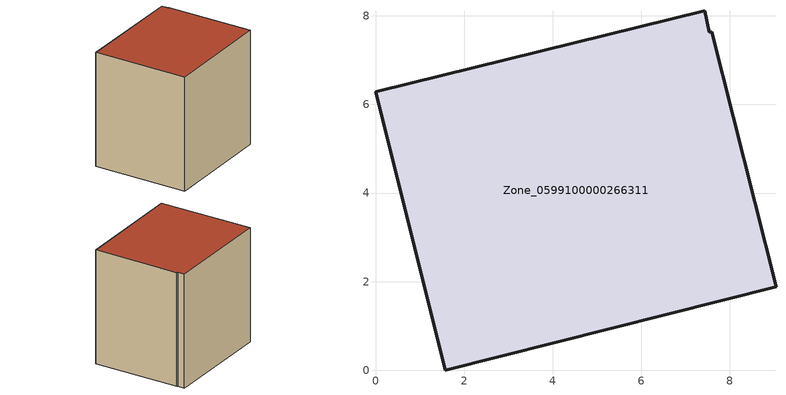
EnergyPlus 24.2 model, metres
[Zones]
Zone_0599100000266311
 floor ground (C_G): 7.59,7.64 9.04,1.89 1.58,0 0,6.29 7.43,8.12 7.54,7.63 z0
 wall outside (C_F): 1.58,0 9.04,1.89 7.59,7.64 7.54,7.63 7.43,8.12 0,6.29 1.58,0 z0:7.88
 roof outside (C_R): 9.04,1.89 7.59,7.64 7.54,7.63 7.43,8.12 0,6.29 1.58,0 z7.88
[BUILDING]
Pand.0599100000266311: North Axis=0; Terrain=City; Loads Convergence Tolerance Value=0.04; Temperature Convergence Tolerance Value=0.4; Solar Distribution=FullExterior; Maximum Number of Warmup Days=25; Minimum Number of Warmup Days=1
[Site:Location]
Rotterdam.The.Hague.AP_ZH_NLD Design_Conditions: Latitude=51.96; Longitude=4.45; Time Zone=1; Elevation=-4.5
[SITE:GROUNDTEMPERATURE:BUILDINGSURFACE]
18, 18, 18, 18, 18, 18, 18, 18, 18, 18, 18, 18
[MATERIAL] Thermal Absorptance=0.9; Solar Absorptance=0.7; Visible Absorptance=0.7
Name | Roughness | Thickness | Conductivity | Density | Specific Heat
G.TI.1965-1974 | MediumSmooth | 0.15 | 0.882353 | 540 | 1210
F.TI.1965-1974 | Rough | 0.3 | 0.697674 | 1920 | 840
R.TI.1965-1974 | MediumRough | 0.2 | 0.232558 | 1500 | 1000
[CONSTRUCTION]
C_G: G.TI.1965-1974
C_F: F.TI.1965-1974
C_R: R.TI.1965-1974
[ZONE]
Zone_0599100000266311: Type=1; Multiplier=1; Ceiling Height=Autocalculate; Volume=Autocalculate; Floor Area=autocalculate; Part of Total Floor Area=Yes
[ZONEINFILTRATION:DESIGNFLOWRATE]
Infil_Zone_0599100000266311: Zone or ZoneList or Space or SpaceList=Zone_0599100000266311; Schedule=AlwaysOn; Design Flow Rate Calculation Method=Flow/Area; Flow Rate per Floor Area=0.003; Constant Term Coefficient=1; Temperature Term Coefficient=0; Velocity Term Coefficient=0; Velocity Squared Term Coefficient=0
[HVACTEMPLATE:ZONE:IDEALLOADSAIRSYSTEM]
Zone_0599100000266311: Maximum Heating Supply Air Temperature=50; Minimum Cooling Supply Air Temperature=13; Maximum Heating Supply Air Humidity Ratio=0.0156; Minimum Cooling Supply Air Humidity Ratio=0.0077; Heating Limit=NoLimit; Cooling Limit=NoLimit; Dehumidification Control Type=ConstantSensibleHeatRatio; Cooling Sensible Heat Ratio=0.7; Dehumidification Setpoint=60; Humidification Control Type=None; Humidification Setpoint=30; Outdoor Air Method=None; Outdoor Air Flow Rate per Person=0.00944; Outdoor Air Flow Rate per Zone Floor Area=0; Outdoor Air Flow Rate per Zone=0; Demand Controlled Ventilation Type=None; Outdoor Air Economizer Type=NoEconomizer; Heat Recovery Type=None; Sensible Heat Recovery Effectiveness=0.7; Latent Heat Recovery Effectiveness=0.65
[ZONECONTROL:THERMOSTAT]
ThermostatControl_Zone_0599100000266311: Zone or ZoneList=Zone_0599100000266311; Control Type Schedule=DualSetpointControlType; Control 1=Thermostat_Zone_0599100000266311; Temperature Difference Between Cutout And Setpoint=0
[THERMOSTATSETPOINT:DUALSETPOINT]
Thermostat_Zone_0599100000266311: Heating Setpoint Temperature Schedule=HeatingSetpoint_Zone_0599100000266311; Cooling Setpoint Temperature Schedule=CoolingSetpoint_Zone_0599100000266311
[SCHEDULE:COMPACT]
HeatingSetpoint_Zone_0599100000266311: Through: 12/31, For: AllDays, Until: 24:00, 21
CoolingSetpoint_Zone_0599100000266311: Through: 12/31, For: AllDays, Until: 24:00, 24
DualSetpointControlType: Through: 12/31, For: AllDays, Until: 24:00, 4
AlwaysOn: Through: 12/31, For: AllDays, Until: 24:00, 1
